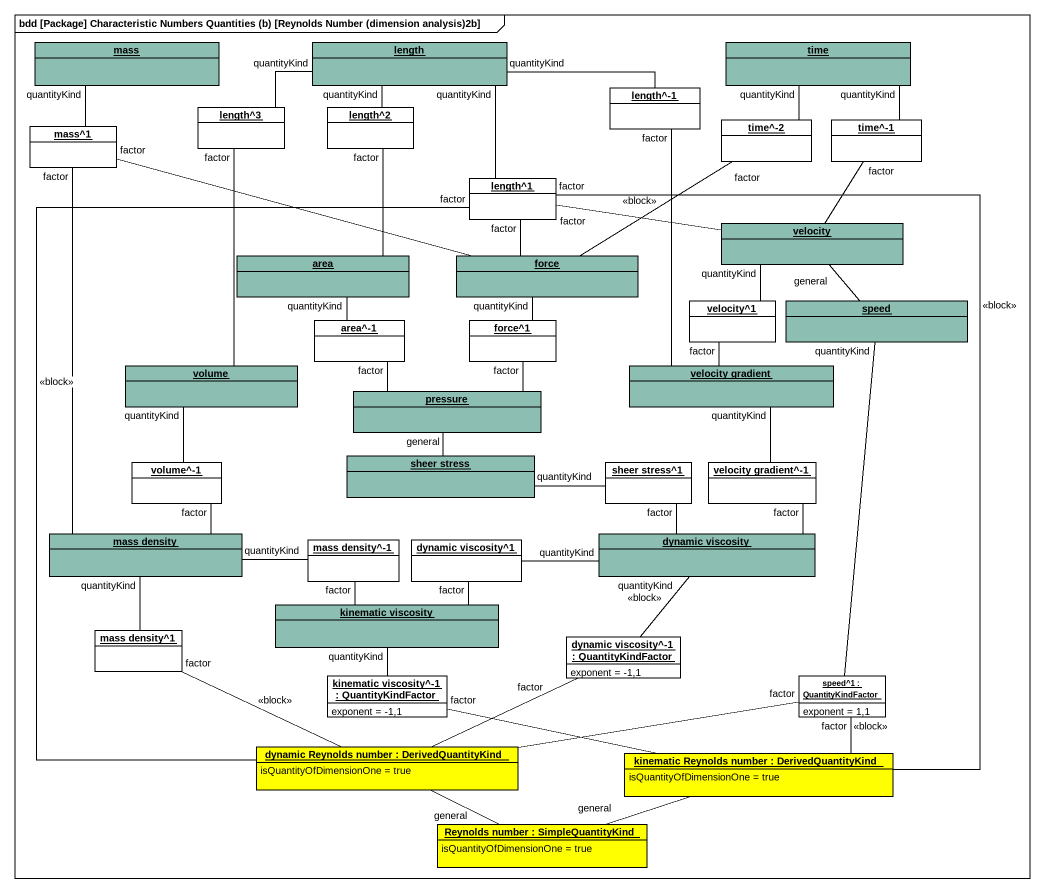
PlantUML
@startuml
mainframe bdd [Package] Characteristic Numbers Quantities (b) [Reynolds Number (dimension analysis)2b]
hide circle
hide empty members
object mass #8CBEB2
object length #8CBEB2
object time #8CBEB2
object "length^3" as length_3 #FFFFFF
object "length^2" as length_2 #FFFFFF
object "length^-1" as length_1 #FFFFFF
object "mass^1" as mass_1 #FFFFFF
object "time^-2" as time_2 #FFFFFF
object "time^-1" as time_1 #FFFFFF
object "length^1" as length_1_2 #FFFFFF
object velocity #8CBEB2
object area #8CBEB2
object force #8CBEB2
object "area^-1" as area_1 #FFFFFF
object "force^1" as force_1 #FFFFFF
object "velocity^1" as velocity_1 #FFFFFF
object speed #8CBEB2
object volume #8CBEB2
object "velocity gradient" as velocity_gradient #8CBEB2
object pressure #8CBEB2
object "volume^-1" as volume_1 #FFFFFF
object "sheer stress" as sheer_stress #8CBEB2
object "sheer stress^1" as sheer_stress_1 #FFFFFF
object "velocity gradient^-1" as velocity_gradient_1 #FFFFFF
object "mass density" as mass_density #8CBEB2
object "dynamic viscosity" as dynamic_viscosity #8CBEB2
object "mass density^-1" as mass_density_1 #FFFFFF
object "dynamic viscosity^1" as dynamic_viscosity_1 #FFFFFF
object "kinematic viscosity" as kinematic_viscosity #8CBEB2
object "mass density^1" as mass_density_1_2 #FFFFFF
object "dynamic viscosity^-1 : QuantityKindFactor" as dynamic_viscosity_1_2 #FFFFFF {
  exponent = -1,1
}
object "kinematic viscosity^-1 : QuantityKindFactor" as kinematic_viscosity_1 #FFFFFF {
  exponent = -1,1
}
object "speed^1 : QuantityKindFactor" as speed_1 #FFFFFF {
  exponent = 1,1
}
object "dynamic Reynolds number : DerivedQuantityKind" as dynamic_Reynolds_number #FFFF00 {
  isQuantityOfDimensionOne = true
}
object "kinematic Reynolds number : DerivedQuantityKind" as kinematic_Reynolds_number #FFFF00 {
  isQuantityOfDimensionOne = true
}
object "Reynolds number : SimpleQuantityKind" as Reynolds_number #FFFF00 {
  isQuantityOfDimensionOne = true
}
mass -- mass_1 : quantityKind
length -left- length_3 : quantityKind
length -- length_2 : quantityKind
length -right- length_1 : quantityKind
length -- length_1_2 : quantityKind
time -- time_2 : quantityKind
time -- time_1 : quantityKind
length_3 -- volume : factor
length_2 -- area : factor
length_1 -- velocity_gradient : factor
mass_1 -right- force : factor
mass_1 -- mass_density : factor
time_2 -- force : factor
time_1 -- velocity : factor
length_1_2 -right- velocity : <<block>>\nfactor
length_1_2 -- force : factor
length_1_2 -- dynamic_Reynolds_number : factor\n<<block>>
length_1_2 -- kinematic_Reynolds_number : factor\n<<block>>
velocity -- velocity_1 : quantityKind
area -- area_1 : quantityKind
force -- force_1 : quantityKind
area_1 -- pressure : factor
force_1 -- pressure : factor
velocity_1 -- velocity_gradient : factor
speed -up- velocity : general
speed -- speed_1 : quantityKind
volume -- volume_1 : quantityKind
velocity_gradient -- velocity_gradient_1 : quantityKind
volume_1 -- mass_density : factor
sheer_stress -up- pressure : general
sheer_stress -right- sheer_stress_1 : quantityKind
sheer_stress_1 -- dynamic_viscosity : factor
velocity_gradient_1 -- dynamic_viscosity : factor
mass_density -right- mass_density_1 : quantityKind
mass_density -- mass_density_1_2 : quantityKind
dynamic_viscosity -left- dynamic_viscosity_1 : quantityKind
dynamic_viscosity -- dynamic_viscosity_1_2 : quantityKind\n<<block>>
mass_density_1 -- kinematic_viscosity : factor
dynamic_viscosity_1 -- kinematic_viscosity : factor
kinematic_viscosity -- kinematic_viscosity_1 : quantityKind
mass_density_1_2 -right- dynamic_Reynolds_number : factor\n<<block>>
dynamic_viscosity_1_2 -left- dynamic_Reynolds_number : factor
kinematic_viscosity_1 -right- kinematic_Reynolds_number : factor
speed_1 -left- dynamic_Reynolds_number : factor
speed_1 -- kinematic_Reynolds_number : factor\n<<block>>
dynamic_Reynolds_number -right- Reynolds_number : general
kinematic_Reynolds_number -left- Reynolds_number : general
@enduml
